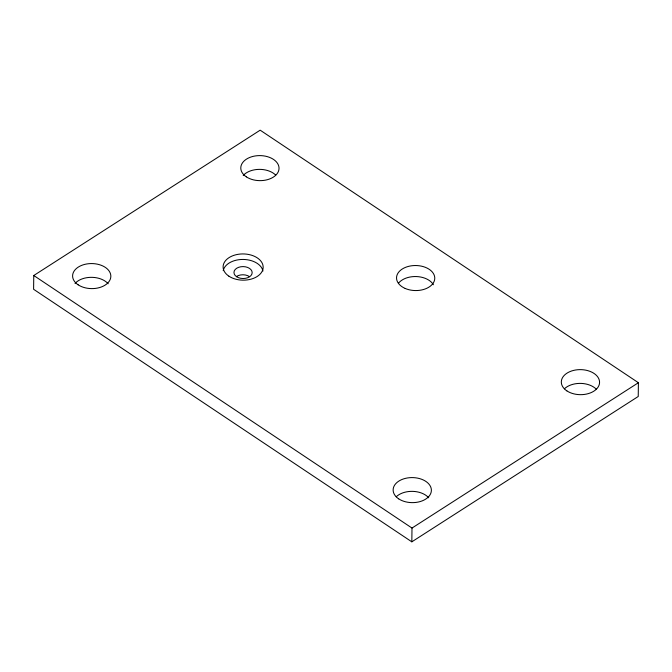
<?xml version="1.0" encoding="UTF-8"?>
<svg xmlns="http://www.w3.org/2000/svg" width="672" height="672" viewBox="0 0 672 672"><rect width="100%" height="100%" fill="white"/><g stroke="black" fill="none" stroke-linecap="round" stroke-linejoin="round"><path stroke-width="1.01" d="M33.768 275.512L33.6 289.279L411.827 541.825L638.232 396.488L638.4 382.721L260.173 130.175L33.768 275.512L411.995 528.058L411.827 541.825M411.995 528.058L638.4 382.721M243.222 175.468A19.127 12.524 0.7 0 1 275.696 175.098M564.421 388.802A19.127 12.524 0.7 0 1 596.224 389.113M75.037 283.433A19.127 12.524 0.7 0 1 108.167 283.76M396.228 496.768A19.127 12.524 0.7 0 1 428.694 497.784M236.552 276.452A9.106 5.964 0.7 0 1 249.43 276.578M223.213 270.648A20.034 13.121 0.7 0 1 243.155 259.442A20.034 13.121 0.7 0 1 262.937 271.043M398.513 283.198A19.127 12.524 0.7 0 1 416.598 276.562A19.127 12.524 0.7 0 1 433.398 284.743M246.33 176.845A19.127 12.524 0.7 0 0 278.359 171.545A19.127 12.524 0.7 0 0 255.041 155.98A19.127 12.524 0.7 0 0 246.33 176.845M566.857 390.869A19.127 12.524 0.7 0 0 598.895 385.568A19.127 12.524 0.7 0 0 575.576 370.003A19.127 12.524 0.7 0 0 566.857 390.869M78.137 284.81A19.127 12.524 0.7 0 0 110.174 279.51A19.127 12.524 0.7 0 0 86.856 263.945A19.127 12.524 0.7 0 0 78.137 284.81M398.672 498.834A19.127 12.524 0.7 0 0 430.71 493.534A19.127 12.524 0.7 0 0 407.392 477.968A19.127 12.524 0.7 0 0 398.672 498.834M228.9 276.184A20.034 13.121 0.7 0 0 262.458 270.64A20.034 13.121 0.7 0 0 238.031 254.327A20.034 13.121 0.7 0 0 228.9 276.184M405.157 288.439A19.127 12.524 0.7 0 0 434.742 278.888A19.127 12.524 0.7 0 0 407.047 266.801A19.127 12.524 0.7 0 0 405.157 288.439M236.594 276.713A9.106 5.964 0.7 0 0 251.849 274.184A9.106 5.964 0.7 0 0 240.744 266.776A9.106 5.964 0.7 0 0 236.594 276.713"/></g></svg>
